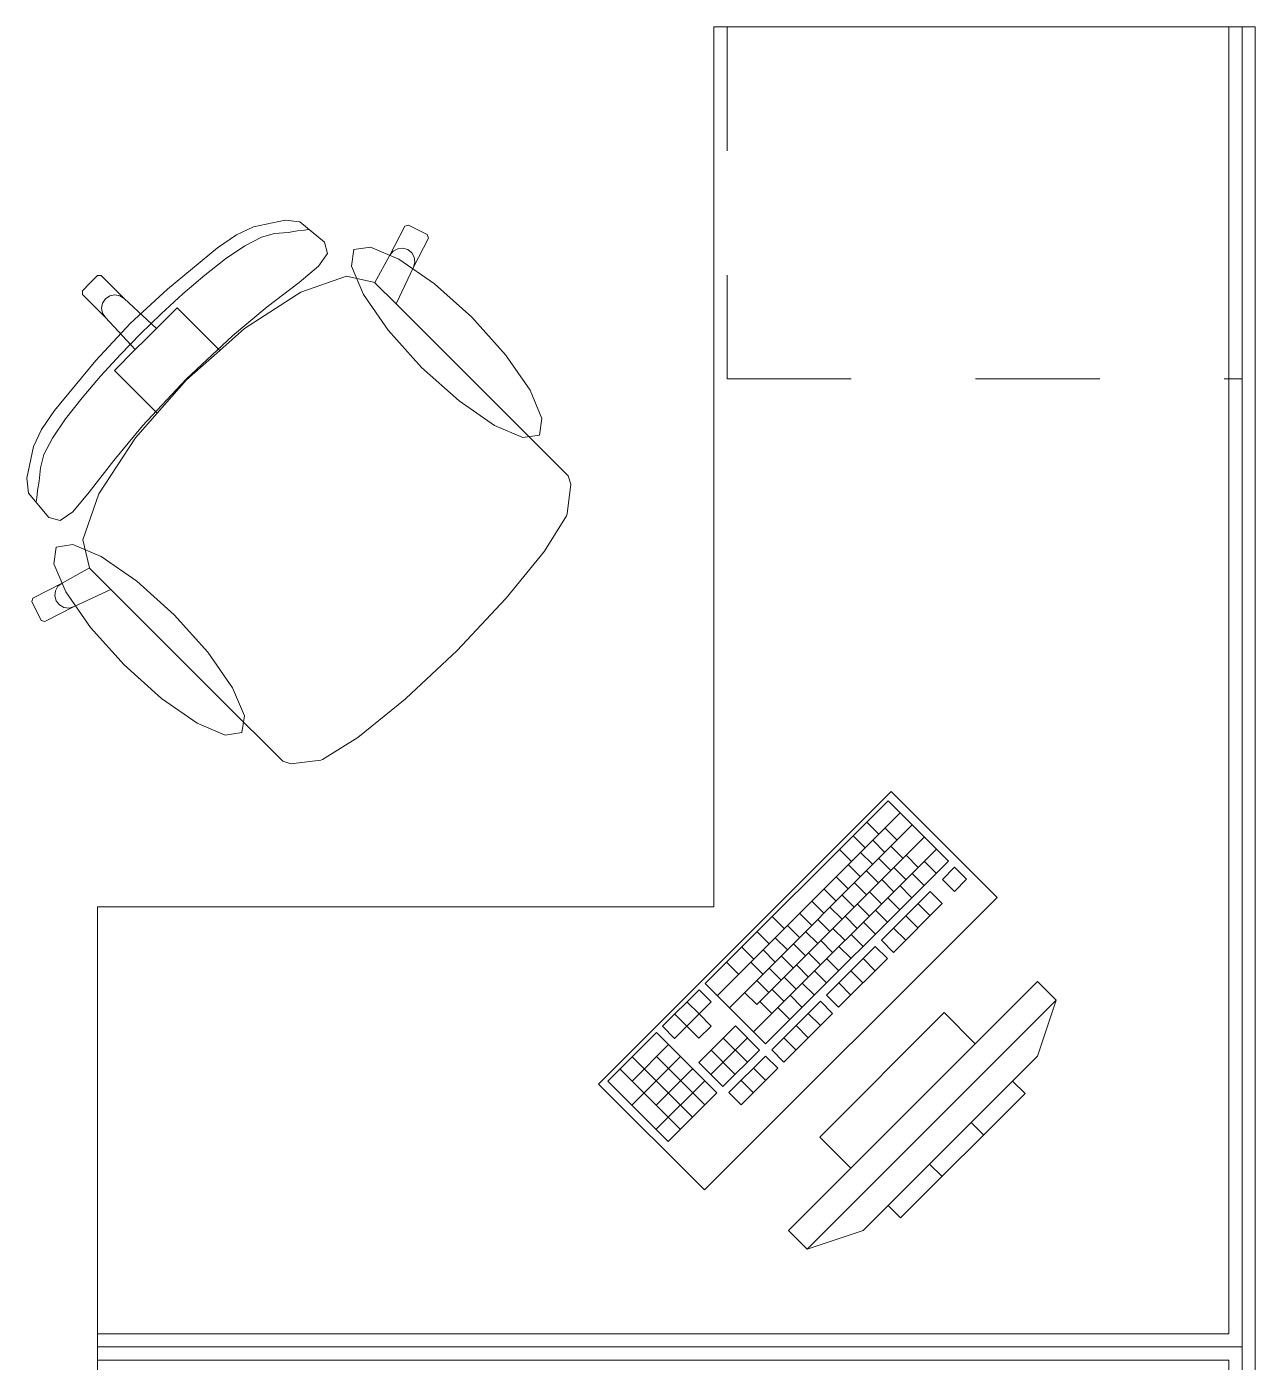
# Model space of a CAD drawing. Header units: inches. Extents: x -38 to 5698, y -33 to 92.
# Drawn here: x 111.152 to 112.547, y 12.115 to 13.632 of the extents above; entities that cross this region are included whole.
import ezdxf

# ---------------------------------------------------------------- set-up
doc = ezdxf.new("R2010")
doc.units = ezdxf.units.IN
doc.header["$MEASUREMENT"] = 0
doc.linetypes.add('Rayas', pattern=[0.282222, 0.141111, -0.141111])
doc.layers.add('Interior - Mobiliario', color=7, linetype='Continuous')

msp = doc.modelspace()

# ---------------------------------------------------------------- linework, layer by layer
at = {"layer": 'Interior - Mobiliario', "color": 175, "linetype": 'Rayas', "lineweight": 13}
for p, q in [((111.9472, 13.6324), (111.9472, 13.2324)), ((111.9472, 13.2324), (112.5322, 13.2324))]:
    msp.add_line(p, q, dxfattribs=at)
at = {"layer": 'Interior - Mobiliario', "color": 175, "linetype": 'Continuous', "lineweight": 13}
for p, q in [((112.5472, 13.6324), (112.5172, 13.6324)), ((112.5172, 13.6324), (112.5172, 12.1474)), ((112.5472, 12.1474), (112.5472, 13.6324)), ((111.4092, 13.4051), (111.39, 13.3961)), ((111.4453, 13.4128), (111.4092, 13.4051)), ((111.4621, 13.4109), (111.4453, 13.4128)), ((111.4486, 13.3985), (111.4593, 13.4005)), ((111.4593, 13.4005), (111.4674, 13.4013)), ((111.4899, 13.3878), (111.4621, 13.4109)), ((111.4674, 13.4013), (111.4719, 13.4021)), ((111.5813, 13.4058), (111.5643, 13.3727)), ((111.5854, 13.4071), (111.5813, 13.4058)), ((111.6067, 13.3963), (111.5854, 13.4071)), ((111.39, 13.3961), (111.3683, 13.3812)), ((111.3996, 13.3835), (111.4184, 13.3934)), ((111.4184, 13.3934), (111.4332, 13.3973)), ((111.4332, 13.3973), (111.4486, 13.3985)), ((111.4934, 13.3748), (111.4899, 13.3878)), ((111.591, 13.3591), (111.608, 13.3922)), ((111.608, 13.3922), (111.6067, 13.3963)), ((111.3683, 13.3812), (111.3116, 13.3344)), ((111.3777, 13.3686), (111.3996, 13.3835)), ((111.4833, 13.3605), (111.4934, 13.3748)), ((111.5643, 13.3727), (111.547, 13.3417)), ((111.568, 13.3773), (111.5643, 13.3727)), ((111.5731, 13.3802), (111.568, 13.3773)), ((111.5789, 13.3809), (111.5731, 13.3802)), ((111.5846, 13.3793), (111.5789, 13.3809)), ((111.5892, 13.3757), (111.5846, 13.3793)), ((111.592, 13.3706), (111.5892, 13.3757)), ((111.5927, 13.3648), (111.592, 13.3706)), ((111.3539, 13.35), (111.3777, 13.3686)), ((111.4611, 13.3419), (111.4833, 13.3605)), ((111.5715, 13.3174), (111.591, 13.3591)), ((111.591, 13.3591), (111.5927, 13.3648)), ((111.215, 13.3325), (111.2236, 13.341)), ((111.2321, 13.3496), (111.2236, 13.341)), ((111.2363, 13.3496), (111.2321, 13.3496)), ((111.2624, 13.3235), (111.2363, 13.3496)), ((111.3292, 13.3289), (111.3539, 13.35)), ((111.4249, 13.314), (111.4611, 13.3419)), ((111.5151, 13.3491), (111.4631, 13.3308)), ((111.547, 13.3417), (111.5151, 13.3491)), ((111.5472, 13.3416), (111.547, 13.3417)), ((111.5472, 13.3416), (111.5715, 13.3174)), ((111.215, 13.3282), (111.215, 13.3325)), ((111.2411, 13.3022), (111.215, 13.3282)), ((111.2461, 13.3267), (111.2412, 13.3234)), ((111.2518, 13.3279), (111.2461, 13.3267)), ((111.2576, 13.3267), (111.2518, 13.3279)), ((111.2624, 13.3235), (111.2576, 13.3267)), ((111.3116, 13.3344), (111.2694, 13.2952)), ((111.3046, 13.3063), (111.3292, 13.3289)), ((111.4631, 13.3308), (111.3993, 13.2894)), ((111.2367, 13.3128), (111.2379, 13.3185)), ((111.2379, 13.307), (111.2367, 13.3128)), ((111.2379, 13.3185), (111.2412, 13.3234)), ((111.299, 13.2895), (111.2624, 13.3235)), ((111.3226, 13.3132), (111.299, 13.2895)), ((111.3438, 13.292), (111.3226, 13.3132)), ((111.3856, 13.2813), (111.4249, 13.314)), ((111.7193, 13.1695), (111.5715, 13.3174)), ((111.2302, 13.253), (111.2694, 13.2952)), ((111.2411, 13.3022), (111.2379, 13.307)), ((111.2751, 13.2656), (111.2411, 13.3022)), ((111.2811, 13.2835), (111.3046, 13.3063)), ((111.2811, 13.2835), (111.2583, 13.26)), ((111.299, 13.2895), (111.287, 13.2776)), ((111.3328, 13.2318), (111.3856, 13.2813)), ((111.3711, 13.2646), (111.3438, 13.292)), ((111.3993, 13.2894), (111.3711, 13.2646)), ((111.2514, 13.242), (111.2751, 13.2656)), ((111.2751, 13.2656), (111.287, 13.2776)), ((111.3711, 13.2646), (111.3333, 13.2313)), ((111.1834, 13.1963), (111.2302, 13.253)), ((111.2583, 13.26), (111.2357, 13.2354)), ((111.2357, 13.2354), (111.2146, 13.2107)), ((111.2726, 13.2208), (111.2514, 13.242)), ((111.3, 13.1935), (111.2726, 13.2208)), ((111.3328, 13.2318), (111.2833, 13.179)), ((111.3, 13.1935), (111.3333, 13.2313)), ((111.2146, 13.2107), (111.196, 13.1868)), ((111.1685, 13.1746), (111.1834, 13.1963)), ((111.2752, 13.1653), (111.3, 13.1935)), ((111.1595, 13.1554), (111.1685, 13.1746)), ((111.196, 13.1868), (111.1811, 13.165)), ((111.2833, 13.179), (111.2506, 13.1397)), ((111.1811, 13.165), (111.1712, 13.1462)), ((111.2338, 13.1015), (111.2752, 13.1653)), ((111.7448, 13.144), (111.7193, 13.1695)), ((111.1518, 13.1193), (111.1595, 13.1554)), ((111.1712, 13.1462), (111.1673, 13.1314)), ((111.7668, 13.1221), (111.7448, 13.144)), ((111.1673, 13.1314), (111.1661, 13.116)), ((111.2506, 13.1397), (111.2227, 13.1035)), ((111.1537, 13.1025), (111.1518, 13.1193)), ((111.1661, 13.116), (111.1641, 13.1053)), ((111.7657, 13.0788), (111.7696, 13.1128)), ((111.7696, 13.1128), (111.7668, 13.1221)), ((111.1768, 13.0747), (111.1537, 13.1025)), ((111.1633, 13.0972), (111.1625, 13.0927)), ((111.1641, 13.1053), (111.1633, 13.0972)), ((111.2227, 13.1035), (111.2041, 13.0813)), ((111.2155, 13.0495), (111.2338, 13.1015)), ((111.2041, 13.0813), (111.1898, 13.0712)), ((111.1898, 13.0712), (111.1768, 13.0747)), ((111.7398, 13.0367), (111.7648, 13.0767)), ((111.7648, 13.0767), (111.7657, 13.0788)), ((111.2229, 13.0176), (111.2155, 13.0495)), ((111.6963, 12.983), (111.7398, 13.0367)), ((111.1919, 13.0003), (111.2229, 13.0176)), ((111.223, 13.0174), (111.2229, 13.0176)), ((111.223, 13.0174), (111.2472, 12.9931)), ((111.1588, 12.9833), (111.1919, 13.0003)), ((111.1837, 12.9857), (111.1844, 12.9915)), ((111.1844, 12.9915), (111.1873, 12.9966)), ((111.1873, 12.9966), (111.1919, 13.0003)), ((111.2472, 12.9931), (111.2055, 12.9736)), ((111.3951, 12.8453), (111.2472, 12.9931)), ((111.1575, 12.9792), (111.1588, 12.9833)), ((111.1683, 12.9579), (111.1575, 12.9792)), ((111.1853, 12.98), (111.1837, 12.9857)), ((111.1889, 12.9754), (111.1853, 12.98)), ((111.194, 12.9726), (111.1889, 12.9754)), ((111.6408, 12.9238), (111.6956, 12.9822)), ((111.6956, 12.9822), (111.6963, 12.983)), ((111.2055, 12.9736), (111.1724, 12.9566)), ((111.1998, 12.9719), (111.194, 12.9726)), ((111.2055, 12.9736), (111.1998, 12.9719)), ((111.1724, 12.9566), (111.1683, 12.9579)), ((111.6408, 12.9238), (111.5824, 12.869)), ((111.5824, 12.869), (111.5816, 12.8683)), ((111.5816, 12.8683), (111.5279, 12.8248)), ((111.4206, 12.8198), (111.3951, 12.8453)), ((111.5279, 12.8248), (111.4879, 12.7998)), ((111.4425, 12.7978), (111.4206, 12.8198)), ((111.4518, 12.795), (111.4425, 12.7978)), ((111.4857, 12.7989), (111.4518, 12.795)), ((111.4879, 12.7998), (111.4857, 12.7989)), ((112.1302, 12.7529), (111.9225, 12.5452)), ((112.1988, 12.6843), (112.1302, 12.7529)), ((112.1439, 12.7392), (111.9362, 12.5315)), ((112.1576, 12.7255), (111.9499, 12.5178)), ((112.106, 12.7287), (112.1197, 12.715)), ((112.1266, 12.7219), (112.1403, 12.7082)), ((112.1713, 12.7118), (111.9809, 12.5214)), ((112.0904, 12.7131), (112.1041, 12.6994)), ((112.1127, 12.708), (112.1265, 12.6943)), ((112.185, 12.698), (111.9773, 12.4903)), ((112.0748, 12.6975), (112.0885, 12.6838)), ((112.0989, 12.6942), (112.1126, 12.6805)), ((112.1195, 12.6874), (112.1332, 12.6737)), ((112.1334, 12.7012), (112.1471, 12.6875)), ((112.1506, 12.691), (112.1643, 12.6773)), ((111.991, 12.4766), (112.1988, 12.6843)), ((112.085, 12.6803), (112.0988, 12.6666)), ((112.1057, 12.6735), (112.1194, 12.6598)), ((112.1367, 12.6771), (112.1504, 12.6634)), ((112.1712, 12.6842), (112.1849, 12.6705)), ((112.2056, 12.6775), (112.1918, 12.6636)), ((112.2193, 12.6638), (112.2056, 12.6775)), ((112.0712, 12.6665), (112.0849, 12.6528)), ((112.0918, 12.6597), (112.1056, 12.646)), ((112.1229, 12.6633), (112.1366, 12.6496)), ((112.1435, 12.6565), (112.1572, 12.6428)), ((112.1573, 12.6704), (112.1711, 12.6566)), ((112.1918, 12.6636), (112.2055, 12.6499)), ((112.2055, 12.6499), (112.2193, 12.6638)), ((112.0574, 12.6526), (112.0711, 12.6389)), ((112.078, 12.6458), (112.0917, 12.6321)), ((112.109, 12.6494), (112.1227, 12.6357)), ((112.1779, 12.6498), (112.1225, 12.5944)), ((112.1297, 12.6427), (112.1434, 12.6289)), ((112.1916, 12.6361), (112.1779, 12.6498)), ((112.0435, 12.6388), (112.0572, 12.6251)), ((112.0641, 12.632), (112.0779, 12.6183)), ((112.0952, 12.6356), (112.1089, 12.6219)), ((112.1158, 12.6288), (112.1295, 12.6151)), ((112.1362, 12.5807), (112.1916, 12.6361)), ((112.1641, 12.6359), (112.1778, 12.6222)), ((111.9986, 12.6213), (112.0123, 12.6076)), ((112.0158, 12.6111), (112.0295, 12.5974)), ((112.0297, 12.6249), (112.0434, 12.6112)), ((112.0503, 12.6182), (112.064, 12.6044)), ((112.0813, 12.6218), (112.095, 12.608)), ((112.102, 12.615), (112.1157, 12.6012)), ((112.1502, 12.6221), (112.1639, 12.6084)), ((111.9813, 12.604), (111.995, 12.5903)), ((112.002, 12.5972), (112.0157, 12.5835)), ((112.0364, 12.6043), (112.0502, 12.5906)), ((112.0675, 12.6079), (112.0812, 12.5942)), ((112.0881, 12.6011), (112.1018, 12.5874)), ((112.1364, 12.6082), (112.1501, 12.5945)), ((111.964, 12.5867), (111.9777, 12.573)), ((111.9881, 12.5834), (112.0018, 12.5697)), ((112.0226, 12.5905), (112.0363, 12.5767)), ((112.0398, 12.5802), (112.0535, 12.5665)), ((112.0536, 12.5941), (112.0673, 12.5803)), ((112.1156, 12.5875), (112.0602, 12.5321)), ((112.0743, 12.5873), (112.088, 12.5736)), ((112.1293, 12.5738), (112.1156, 12.5875)), ((112.1225, 12.5944), (112.1362, 12.5807)), ((111.9467, 12.5694), (111.9604, 12.5557)), ((111.9743, 12.5696), (111.988, 12.5558)), ((112.0088, 12.5766), (112.0225, 12.5629)), ((112.0259, 12.5664), (112.0396, 12.5526)), ((112.0604, 12.5734), (112.0741, 12.5597)), ((112.0739, 12.5184), (112.1293, 12.5738)), ((112.1018, 12.5736), (112.1155, 12.5599)), ((111.9949, 12.5628), (112.0086, 12.5491)), ((112.0121, 12.5525), (112.0258, 12.5388)), ((112.0466, 12.5596), (112.0603, 12.5459)), ((112.0879, 12.5598), (112.1016, 12.5461)), ((111.9156, 12.5383), (111.874, 12.4967)), ((111.9293, 12.5246), (111.9156, 12.5383)), ((111.9225, 12.5452), (111.991, 12.4766)), ((111.9672, 12.5351), (111.9809, 12.5214)), ((111.9811, 12.5489), (111.9948, 12.5352)), ((111.9982, 12.5387), (112.0119, 12.525)), ((112.2999, 12.5476), (112.017, 12.2647)), ((112.0327, 12.5457), (112.0464, 12.532)), ((112.0741, 12.5459), (112.0878, 12.5322)), ((112.3211, 12.5264), (112.2999, 12.5476)), ((111.9017, 12.5244), (111.9154, 12.5107)), ((111.9154, 12.5107), (111.9293, 12.5246)), ((111.9844, 12.5248), (111.9981, 12.5111)), ((112.0533, 12.5252), (111.9979, 12.4698)), ((112.0189, 12.5319), (112.0326, 12.5182)), ((112.0382, 12.2435), (112.3211, 12.5264)), ((112.067, 12.5114), (112.0533, 12.5252)), ((112.0602, 12.5321), (112.0739, 12.5184)), ((112.3211, 12.5264), (112.2999, 12.4627)), ((111.8879, 12.5106), (111.9016, 12.4969)), ((111.9154, 12.5107), (111.9016, 12.4969)), ((111.9291, 12.497), (111.9154, 12.5107)), ((112.005, 12.518), (112.0187, 12.5043)), ((112.0116, 12.456), (112.067, 12.5114)), ((112.0394, 12.5113), (112.0532, 12.4976)), ((112.1938, 12.5122), (112.0524, 12.3708)), ((112.2291, 12.4769), (112.1938, 12.5122)), ((111.8671, 12.4898), (111.8117, 12.4344)), ((111.9357, 12.4212), (111.8671, 12.4898)), ((111.874, 12.4967), (111.8877, 12.483)), ((111.8877, 12.483), (111.9016, 12.4969)), ((111.9016, 12.4969), (111.9153, 12.4831)), ((111.9567, 12.4971), (111.9151, 12.4556)), ((111.9153, 12.4831), (111.9291, 12.497)), ((111.9841, 12.4697), (111.9567, 12.4971)), ((112.0256, 12.4975), (112.0393, 12.4837)), ((111.8808, 12.4761), (111.8393, 12.4345)), ((111.9704, 12.4834), (111.9289, 12.4419)), ((111.9428, 12.4833), (111.9703, 12.4558)), ((112.0117, 12.4836), (112.0255, 12.4699)), ((112.0877, 12.3355), (112.2291, 12.4769)), ((111.8945, 12.4624), (111.8391, 12.407)), ((111.8394, 12.4621), (111.908, 12.3935)), ((111.867, 12.4622), (111.9218, 12.4074)), ((111.929, 12.4694), (111.9564, 12.442)), ((111.9426, 12.4282), (111.9841, 12.4697)), ((111.991, 12.4628), (111.9494, 12.4213)), ((112.0047, 12.4491), (111.991, 12.4628)), ((111.9979, 12.4698), (112.0116, 12.456)), ((112.2999, 12.4627), (112.1019, 12.2647)), ((111.8255, 12.4483), (111.8941, 12.3797)), ((111.9082, 12.4487), (111.8667, 12.4071)), ((111.9151, 12.4556), (111.9426, 12.4282)), ((111.9631, 12.4076), (112.0047, 12.4491)), ((111.9771, 12.449), (111.9908, 12.4353)), ((111.8117, 12.4344), (111.8803, 12.3658)), ((111.9219, 12.4349), (111.8665, 12.3796)), ((111.9633, 12.4351), (111.977, 12.4214)), ((112.2716, 12.4344), (112.1301, 12.293)), ((112.2857, 12.4203), (112.2716, 12.4344)), ((111.8803, 12.3658), (111.9357, 12.4212)), ((111.9494, 12.4213), (111.9631, 12.4076)), ((112.1443, 12.2789), (112.2857, 12.4203)), ((112.2244, 12.3873), (112.2386, 12.3732)), ((112.0524, 12.3708), (112.0877, 12.3355)), ((112.1773, 12.3402), (112.1914, 12.326)), ((112.1301, 12.293), (112.1443, 12.2789)), ((112.017, 12.2647), (112.0382, 12.2435)), ((112.0382, 12.2435), (112.1019, 12.2647)), ((111.2322, 12.1474), (111.2322, 12.1174)), ((112.5172, 12.1474), (111.2322, 12.1474)), ((112.5472, 12.1174), (112.5472, 12.1474)), ((111.2322, 12.1174), (112.5172, 12.1174)), ((112.5172, 12.1174), (112.5172, 10.6324)), ((112.5472, 10.6324), (112.5472, 12.1174))]:
    msp.add_line(p, q, dxfattribs=at)
at = {"layer": 'Interior - Mobiliario', "color": 175, "linetype": 'Continuous', "lineweight": 13, "flags": 128}
for points in [[(112.5322, 12.1324), (112.5322, 13.6324), (111.9322, 13.6324), (111.9322, 12.6324), (111.2322, 12.6324), (111.2322, 12.1324)], [(111.6572, 13.3023), (111.6148, 13.3404), (111.5744, 13.3685), (111.5423, 13.3821), (111.5234, 13.3792), (111.5205, 13.3603), (111.5341, 13.3282), (111.5622, 13.2878), (111.6003, 13.2454), (111.6428, 13.2072), (111.6832, 13.1792), (111.7152, 13.1656), (111.7341, 13.1685), (111.737, 13.1874), (111.7234, 13.2194), (111.6954, 13.2598)], [(111.2623, 12.9074), (111.2242, 12.9498), (111.1961, 12.9902), (111.1825, 13.0223), (111.1854, 13.0412), (111.2043, 13.0441), (111.2364, 13.0304), (111.2767, 13.0024), (111.3192, 12.9643), (111.3574, 12.9218), (111.3854, 12.8814), (111.399, 12.8494), (111.3961, 12.8304), (111.3772, 12.8276), (111.3452, 12.8412), (111.3048, 12.8692)], [(112.2539, 12.643), (112.1337, 12.7633), (111.8013, 12.4309), (111.9216, 12.3107)], [(112.5322, 12.1324), (112.5322, 10.6324), (111.9322, 10.6324), (111.9322, 11.6324), (111.2322, 11.6324), (111.2322, 12.1324)]]:
    msp.add_lwpolyline(points, close=True, dxfattribs=at)

doc.saveas('drawing.dxf')
